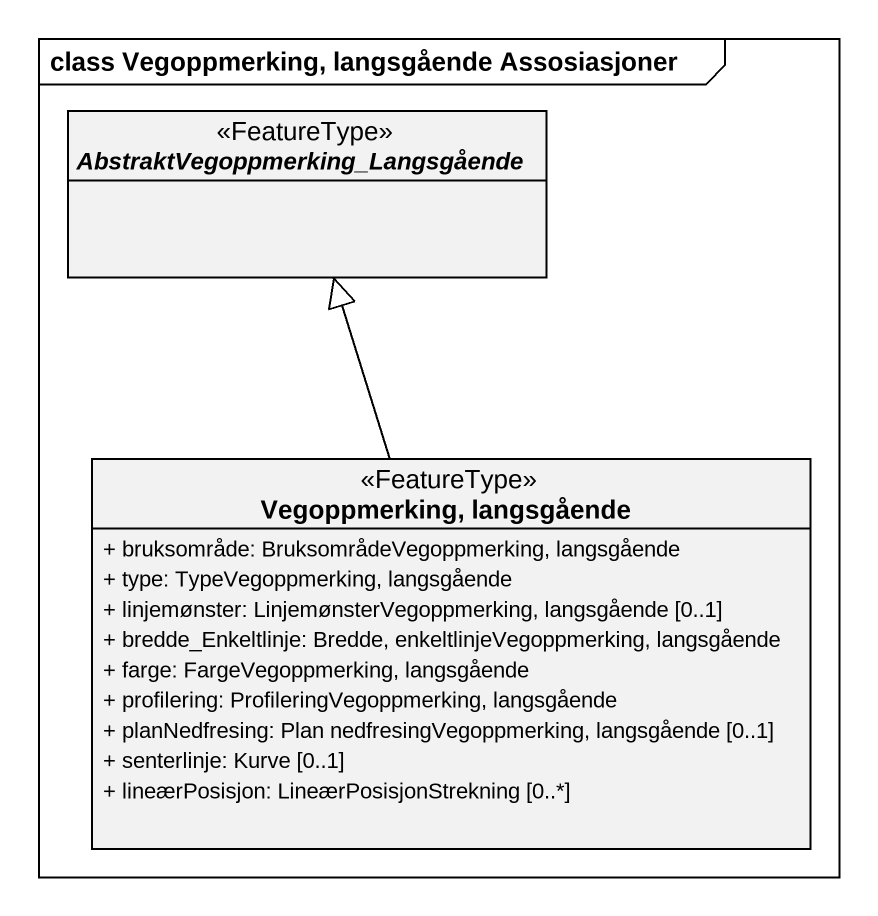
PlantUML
@startuml
mainframe class Vegoppmerking, langsgående Assosiasjoner
hide circle
hide empty members
skinparam classAttributeIconSize 0
abstract class "AbstraktVegoppmerking_Langsgående" as AbstraktVegoppmerking <<FeatureType>>
class "Vegoppmerking, langsgående" as Vegoppmerking_langsgående <<FeatureType>> {
  + bruksområde: BruksområdeVegoppmerking, langsgående
  + type: TypeVegoppmerking, langsgående
  + linjemønster: LinjemønsterVegoppmerking, langsgående [0..1]
  + bredde_Enkeltlinje: Bredde, enkeltlinjeVegoppmerking, langsgående
  + farge: FargeVegoppmerking, langsgående
  + profilering: ProfileringVegoppmerking, langsgående
  + planNedfresing: Plan nedfresingVegoppmerking, langsgående [0..1]
  + senterlinje: Kurve [0..1]
  + lineærPosisjon: LineærPosisjonStrekning [0..*]
}
Vegoppmerking_langsgående -up-|> AbstraktVegoppmerking
@enduml
